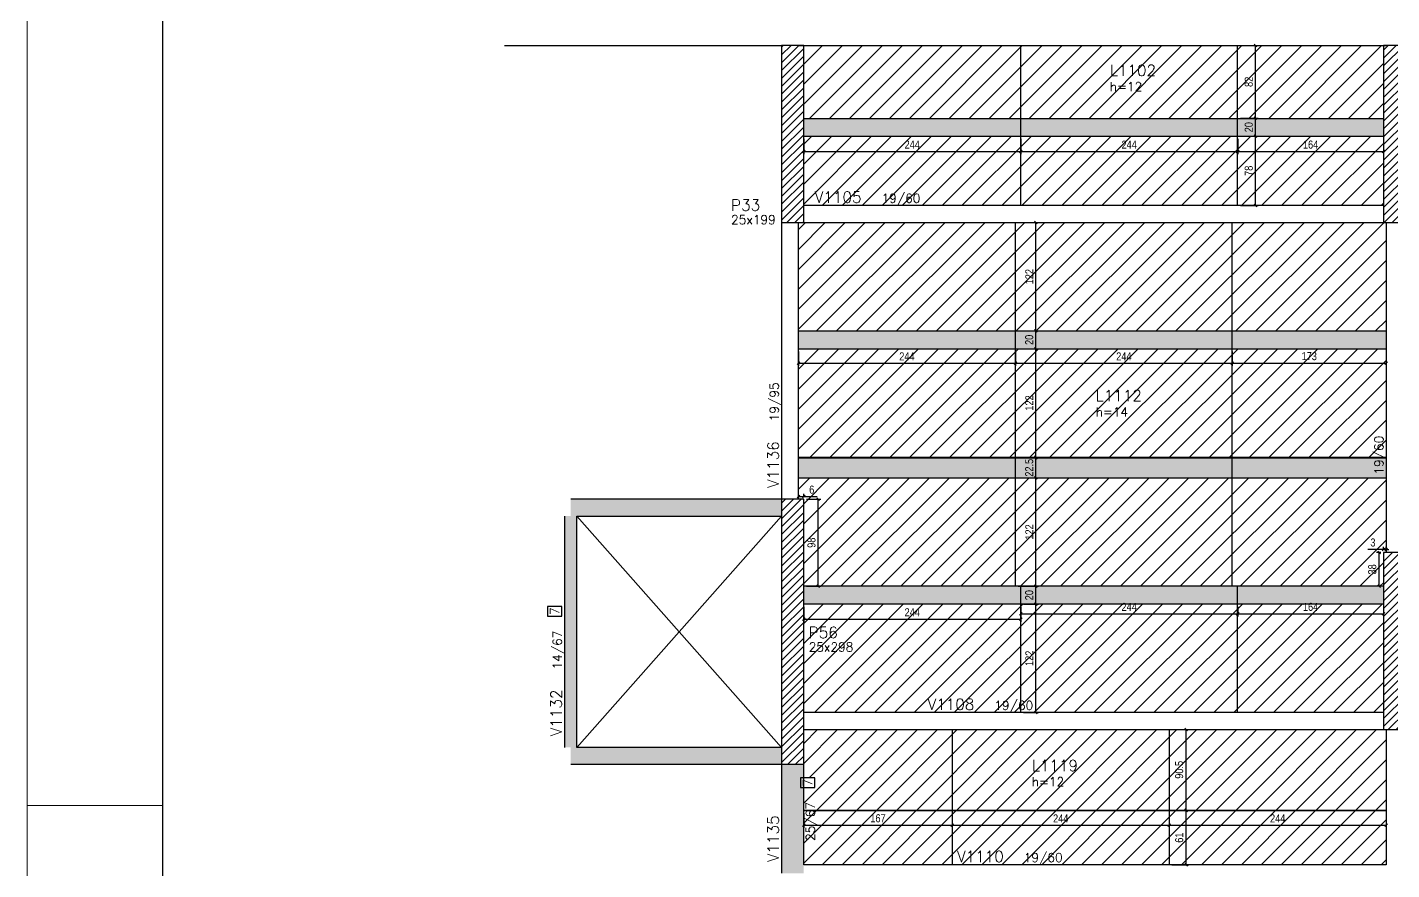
# Model space of a CAD drawing. Extents: x 1860 to 8661, y -614 to 3008.
# Drawn here: x 1860 to 3394, y 1125 to 2072 of the extents above; entities that cross this region are included whole.
import ezdxf
from ezdxf.enums import TextEntityAlignment as Align

# ---------------------------------------------------------------- set-up
doc = ezdxf.new("R2010")
doc.units = 0
for name, color, linetype in [('242', 12, 'Continuous'), ('COTA', 241, 'Continuous'), ('F-LAJES-DIM', 2, 'Continuous'), ('F-LAJES-NOME', 4, 'Continuous'), ('F-PILARES-DIM', 172, 'Continuous'), ('F-PILARES-HACH', 174, 'Continuous'), ('F-PILARES-NOME', 170, 'Continuous'), ('F-PILARES-S', 170, 'Continuous'), ('F-VIGAS', 3, 'Continuous'), ('F-VIGAS-DIM', 2, 'Continuous'), ('F-VIGAS-NOME', 4, 'Continuous'), ('F-VÃO', 1, 'Continuous'), ('Painéis', 200, 'Continuous')]:
    doc.layers.add(name, color=color, linetype=linetype)
doc.layers.add('F-DESNIVEL-2', color=7, linetype='Continuous', true_color=0xffd1e8)
doc.layers.add('FOLHA', color=255, linetype='Continuous', lineweight=5)
doc.layers.add('Hachura', color=251, linetype='Continuous', lineweight=9)
doc.styles.add('COTA TECNICA-50', font='techl___.ttf', dxfattribs={"height": 9})
doc.styles.add('MCP', font='romans.shx')
doc.dimstyles.new('COTA PAINEL-50', dxfattribs={"dimtxt": 9, "dimasz": 3, "dimexe": 3, "dimexo": 3, "dimgap": 3, "dimtad": 1, "dimdec": 1, "dimzin": 12, "dimdsep": 46, "dimtxsty": 'COTA TECNICA-50', "dimblk1": 'OBLIQUE', "dimblk2": 'OBLIQUE', "dimsah": 1, "dimcen": 0.9, "dimclrd": 4, "dimclre": 4, "dimclrt": 240, "dimadec": 1, "dimazin": 3, "dimtfac": 1, "dimtdec": 1, "dimtmove": 0, "dimatfit": 3, "dimfxl": 1, "dimtolj": 1, "dimtzin": 12, "dimarcsym": 0})
pattern_1 = [(45, (3946.89, 636.7516), (-4.419417, 4.419417), [])]
pattern_2 = [(45, (0, 127.807), (-11.22532, 11.22532), [])]

# ---------------------------------------------------------------- blocks, each defined once
blk = doc.blocks.new('*U14')
at = {"layer": 'F-VIGAS-DIM', "color": 1}
blk.add_lwpolyline([(0, 0), (11, 0), (11, 16), (0, 16)], close=True, dxfattribs=at)
at = {"layer": 'F-VIGAS-DIM', "style": 'MCP'}
blk.add_attdef('DIM', text='', height=10, dxfattribs=at).set_placement((5.5, 8), align=Align.MIDDLE_CENTER)
blk = doc.blocks.new('_Oblique')
at = {"color": 0, "linetype": 'ByBlock', "lineweight": -2}
blk.add_line((-0.5, -0.5), (0.5, 0.5), dxfattribs=at)
blk = doc.blocks.new('*D737')
at = {"layer": 'COTA', "color": 4, "lineweight": -2, "transparency": 16777216}
for p, q in [((2732.9, 1420.3), (2732.9, 1403.5)), ((2976.9, 1420.3), (2976.9, 1403.5)), ((2732.9, 1406.5), (2976.9, 1406.5))]:
    blk.add_line(p, q, dxfattribs=at)
at = {"layer": 'Defpoints', "color": 0, "transparency": 16777216}
for p in [(2732.9, 1423.3), (2976.9, 1423.3), (2976.9, 1406.5)]:
    blk.add_point(p, dxfattribs=at)
at = {"layer": 'COTA', "color": 4, "lineweight": -2, "transparency": 16777216, "xscale": 3, "yscale": 3, "zscale": 3, "rotation": 180}
blk.add_blockref('_Oblique', (2732.9, 1406.5), dxfattribs=at)
at = {"layer": 'COTA', "color": 4, "lineweight": -2, "transparency": 16777216, "xscale": 3, "yscale": 3, "zscale": 3}
blk.add_blockref('_Oblique', (2976.9, 1406.5), dxfattribs=at)
at = {"layer": 'COTA', "color": 240, "transparency": 16777216, "insert": (2854.9, 1414.1), "char_height": 9, "attachment_point": 5, "style": 'COTA TECNICA-50'}
blk.add_mtext('\\A1;244', dxfattribs=at)
blk = doc.blocks.new('*D738')
at = {"layer": 'COTA', "color": 4, "lineweight": -2, "transparency": 16777216}
for p, q in [((2976.9, 1420.3), (2976.9, 1409.5)), ((2976.9, 1412.5), (3220.9, 1412.5)), ((3220.9, 1420.3), (3220.9, 1409.5))]:
    blk.add_line(p, q, dxfattribs=at)
at = {"layer": 'Defpoints', "color": 0, "transparency": 16777216}
for p in [(2976.9, 1423.3), (3220.9, 1423.3), (3220.9, 1412.5)]:
    blk.add_point(p, dxfattribs=at)
at = {"layer": 'COTA', "color": 4, "lineweight": -2, "transparency": 16777216, "xscale": 3, "yscale": 3, "zscale": 3, "rotation": 180}
blk.add_blockref('_Oblique', (2976.9, 1412.5), dxfattribs=at)
at = {"layer": 'COTA', "color": 4, "lineweight": -2, "transparency": 16777216, "xscale": 3, "yscale": 3, "zscale": 3}
blk.add_blockref('_Oblique', (3220.9, 1412.5), dxfattribs=at)
at = {"layer": 'COTA', "color": 240, "transparency": 16777216, "insert": (3098.9, 1420.1), "char_height": 9, "attachment_point": 5, "style": 'COTA TECNICA-50'}
blk.add_mtext('\\A1;244', dxfattribs=at)
blk = doc.blocks.new('*D739')
at = {"layer": 'COTA', "color": 4, "lineweight": -2, "transparency": 16777216}
for p, q in [((3220.9, 1420.3), (3220.9, 1409.5)), ((3220.9, 1412.5), (3384.9, 1412.5)), ((3384.9, 1420.3), (3384.9, 1409.5))]:
    blk.add_line(p, q, dxfattribs=at)
at = {"layer": 'Defpoints', "color": 0, "transparency": 16777216}
for p in [(3220.9, 1423.3), (3384.9, 1423.3), (3384.9, 1412.5)]:
    blk.add_point(p, dxfattribs=at)
at = {"layer": 'COTA', "color": 4, "lineweight": -2, "transparency": 16777216, "xscale": 3, "yscale": 3, "zscale": 3, "rotation": 180}
blk.add_blockref('_Oblique', (3220.9, 1412.5), dxfattribs=at)
at = {"layer": 'COTA', "color": 4, "lineweight": -2, "transparency": 16777216, "xscale": 3, "yscale": 3, "zscale": 3}
blk.add_blockref('_Oblique', (3384.9, 1412.5), dxfattribs=at)
at = {"layer": 'COTA', "color": 240, "transparency": 16777216, "insert": (3302.9, 1420.1), "char_height": 9, "attachment_point": 5, "style": 'COTA TECNICA-50'}
blk.add_mtext('\\A1;164', dxfattribs=at)
blk = doc.blocks.new('*D740')
at = {"layer": 'COTA', "color": 4, "lineweight": -2, "transparency": 16777216}
for p, q in [((2979.9, 1423.3), (2997.1, 1423.3)), ((2994.1, 1301.3), (2994.1, 1423.3)), ((2979.9, 1301.3), (2997.1, 1301.3))]:
    blk.add_line(p, q, dxfattribs=at)
at = {"layer": 'Defpoints', "color": 0, "transparency": 16777216}
for p in [(2976.9, 1423.3), (2994.1, 1423.3), (2976.9, 1301.3)]:
    blk.add_point(p, dxfattribs=at)
at = {"layer": 'COTA', "color": 4, "lineweight": -2, "transparency": 16777216, "xscale": 3, "yscale": 3, "zscale": 3}
for p, rotation in [((2994.1, 1423.3), 90), ((2994.1, 1301.3), 270)]:
    blk.add_blockref('_Oblique', p, dxfattribs=dict(at, rotation=rotation))
at = {"layer": 'COTA', "color": 240, "transparency": 16777216, "insert": (2986.6, 1362.3), "char_height": 9, "attachment_point": 5, "rotation": 90, "style": 'COTA TECNICA-50'}
blk.add_mtext('\\A1;122', dxfattribs=at)
blk = doc.blocks.new('*D741')
at = {"layer": 'COTA', "color": 4, "lineweight": -2, "transparency": 16777216}
for p, q in [((2979.9, 1443.3), (2997.1, 1443.3)), ((2994.1, 1423.3), (2994.1, 1443.3)), ((2979.9, 1423.3), (2997.1, 1423.3))]:
    blk.add_line(p, q, dxfattribs=at)
at = {"layer": 'Defpoints', "color": 0, "transparency": 16777216}
for p in [(2976.9, 1443.3), (2994.1, 1443.3), (2976.9, 1423.3)]:
    blk.add_point(p, dxfattribs=at)
at = {"layer": 'COTA', "color": 4, "lineweight": -2, "transparency": 16777216, "xscale": 3, "yscale": 3, "zscale": 3}
for p, rotation in [((2994.1, 1443.3), 90), ((2994.1, 1423.3), 270)]:
    blk.add_blockref('_Oblique', p, dxfattribs=dict(at, rotation=rotation))
at = {"layer": 'COTA', "color": 240, "transparency": 16777216, "insert": (2986.5, 1433.3), "char_height": 9, "attachment_point": 5, "rotation": 90, "style": 'COTA TECNICA-50'}
blk.add_mtext('\\A1;20', dxfattribs=at)
blk = doc.blocks.new('*D742')
at = {"layer": 'COTA', "color": 4, "lineweight": -2, "transparency": 16777216}
for p, q in [((2735.9, 1541.3), (2752.2, 1541.3)), ((2749.2, 1443.3), (2749.2, 1541.3)), ((2735.9, 1443.3), (2752.2, 1443.3))]:
    blk.add_line(p, q, dxfattribs=at)
at = {"layer": 'Defpoints', "color": 0, "transparency": 16777216}
for p in [(2732.9, 1541.3), (2749.2, 1541.3), (2732.9, 1443.3)]:
    blk.add_point(p, dxfattribs=at)
at = {"layer": 'COTA', "color": 4, "lineweight": -2, "transparency": 16777216, "xscale": 3, "yscale": 3, "zscale": 3}
for p, rotation in [((2749.2, 1541.3), 90), ((2749.2, 1443.3), 270)]:
    blk.add_blockref('_Oblique', p, dxfattribs=dict(at, rotation=rotation))
at = {"layer": 'COTA', "color": 240, "transparency": 16777216, "insert": (2741.6, 1492.3), "char_height": 9, "attachment_point": 5, "rotation": 90, "style": 'COTA TECNICA-50'}
blk.add_mtext('\\A1;98', dxfattribs=at)
blk = doc.blocks.new('*D722')
at = {"layer": 'COTA', "color": 4, "lineweight": -2, "transparency": 16777216}
for p, q in [((2726.9, 1544.3), (2726.9, 1547.3)), ((2726.9, 1544.3), (2732.9, 1544.3)), ((2732.9, 1544.3), (2732.9, 1547.3)), ((2732.9, 1544.3), (2747.9, 1544.3))]:
    blk.add_line(p, q, dxfattribs=at)
at = {"layer": 'Defpoints', "color": 0, "transparency": 16777216}
for p in [(2726.9, 1541.3), (2732.9, 1544.3), (2732.9, 1541.3)]:
    blk.add_point(p, dxfattribs=at)
at = {"layer": 'COTA', "color": 4, "lineweight": -2, "transparency": 16777216, "xscale": 3, "yscale": 3, "zscale": 3, "rotation": 180}
blk.add_blockref('_Oblique', (2726.9, 1544.3), dxfattribs=at)
at = {"layer": 'COTA', "color": 4, "lineweight": -2, "transparency": 16777216, "xscale": 3, "yscale": 3, "zscale": 3}
blk.add_blockref('_Oblique', (2732.9, 1544.3), dxfattribs=at)
at = {"layer": 'COTA', "color": 240, "transparency": 16777216, "insert": (2741.9, 1551.9), "char_height": 9, "attachment_point": 5, "style": 'COTA TECNICA-50'}
blk.add_mtext('\\A1;6', dxfattribs=at)
blk = doc.blocks.new('*D743')
at = {"layer": 'COTA', "color": 4, "lineweight": -2, "transparency": 16777216}
for p, q in [((3381.9, 1481.3), (3377, 1481.3)), ((3380, 1443.3), (3380, 1481.3)), ((3381.9, 1443.3), (3377, 1443.3))]:
    blk.add_line(p, q, dxfattribs=at)
at = {"layer": 'Defpoints', "color": 0, "transparency": 16777216}
for p in [(3380, 1481.3), (3384.9, 1481.3), (3384.9, 1443.3)]:
    blk.add_point(p, dxfattribs=at)
at = {"layer": 'COTA', "color": 4, "lineweight": -2, "transparency": 16777216, "xscale": 3, "yscale": 3, "zscale": 3}
for p, rotation in [((3380, 1481.3), 90), ((3380, 1443.3), 270)]:
    blk.add_blockref('_Oblique', p, dxfattribs=dict(at, rotation=rotation))
at = {"layer": 'COTA', "color": 240, "transparency": 16777216, "insert": (3372.3, 1462.3), "char_height": 9, "attachment_point": 5, "rotation": 90, "style": 'COTA TECNICA-50'}
blk.add_mtext('\\A1;38', dxfattribs=at)
blk = doc.blocks.new('*D723')
at = {"layer": 'COTA', "color": 4, "lineweight": -2, "transparency": 16777216}
for p, q in [((3384.9, 1484.8), (3367.2, 1484.8)), ((3384.9, 1484.3), (3384.9, 1487.8)), ((3387.9, 1484.8), (3384.9, 1484.8)), ((3387.9, 1484.3), (3387.9, 1487.8)), ((3387.9, 1484.8), (3390.9, 1484.8))]:
    blk.add_line(p, q, dxfattribs=at)
at = {"layer": 'Defpoints', "color": 0, "transparency": 16777216}
for p in [(3384.9, 1484.8), (3384.9, 1481.3), (3387.9, 1481.3)]:
    blk.add_point(p, dxfattribs=at)
at = {"layer": 'COTA', "color": 4, "lineweight": -2, "transparency": 16777216, "xscale": 3, "yscale": 3, "zscale": 3}
blk.add_blockref('_Oblique', (3384.9, 1484.8), dxfattribs=at)
at = {"layer": 'COTA', "color": 4, "lineweight": -2, "transparency": 16777216, "xscale": 3, "yscale": 3, "zscale": 3, "rotation": 180}
blk.add_blockref('_Oblique', (3387.9, 1484.8), dxfattribs=at)
at = {"layer": 'COTA', "color": 240, "transparency": 16777216, "insert": (3373, 1492.5), "char_height": 9, "attachment_point": 5, "style": 'COTA TECNICA-50'}
blk.add_mtext('\\A1;3', dxfattribs=at)
blk = doc.blocks.new('*D744')
at = {"layer": 'COTA', "color": 4, "lineweight": -2, "transparency": 16777216}
for p, q in [((2726.9, 1707.3), (2726.9, 1691.2)), ((2970.9, 1707.3), (2970.9, 1691.2)), ((2726.9, 1694.2), (2970.9, 1694.2))]:
    blk.add_line(p, q, dxfattribs=at)
at = {"layer": 'Defpoints', "color": 0, "transparency": 16777216}
for p in [(2726.9, 1710.3), (2970.9, 1710.3), (2970.9, 1694.2)]:
    blk.add_point(p, dxfattribs=at)
at = {"layer": 'COTA', "color": 4, "lineweight": -2, "transparency": 16777216, "xscale": 3, "yscale": 3, "zscale": 3, "rotation": 180}
blk.add_blockref('_Oblique', (2726.9, 1694.2), dxfattribs=at)
at = {"layer": 'COTA', "color": 4, "lineweight": -2, "transparency": 16777216, "xscale": 3, "yscale": 3, "zscale": 3}
blk.add_blockref('_Oblique', (2970.9, 1694.2), dxfattribs=at)
at = {"layer": 'COTA', "color": 240, "transparency": 16777216, "insert": (2848.9, 1701.7), "char_height": 9, "attachment_point": 5, "style": 'COTA TECNICA-50'}
blk.add_mtext('\\A1;244', dxfattribs=at)
blk = doc.blocks.new('*D745')
at = {"layer": 'COTA', "color": 4, "lineweight": -2, "transparency": 16777216}
for p, q in [((2970.9, 1707.3), (2970.9, 1691.2)), ((3214.9, 1707.3), (3214.9, 1691.2)), ((2970.9, 1694.2), (3214.9, 1694.2))]:
    blk.add_line(p, q, dxfattribs=at)
at = {"layer": 'Defpoints', "color": 0, "transparency": 16777216}
for p in [(2970.9, 1710.3), (3214.9, 1710.3), (3214.9, 1694.2)]:
    blk.add_point(p, dxfattribs=at)
at = {"layer": 'COTA', "color": 4, "lineweight": -2, "transparency": 16777216, "xscale": 3, "yscale": 3, "zscale": 3, "rotation": 180}
blk.add_blockref('_Oblique', (2970.9, 1694.2), dxfattribs=at)
at = {"layer": 'COTA', "color": 4, "lineweight": -2, "transparency": 16777216, "xscale": 3, "yscale": 3, "zscale": 3}
blk.add_blockref('_Oblique', (3214.9, 1694.2), dxfattribs=at)
at = {"layer": 'COTA', "color": 240, "transparency": 16777216, "insert": (3092.9, 1701.7), "char_height": 9, "attachment_point": 5, "style": 'COTA TECNICA-50'}
blk.add_mtext('\\A1;244', dxfattribs=at)
blk = doc.blocks.new('*D746')
at = {"layer": 'COTA', "color": 4, "lineweight": -2, "transparency": 16777216}
for p, q in [((3214.9, 1707.3), (3214.9, 1691.2)), ((3387.9, 1707.3), (3387.9, 1691.2)), ((3214.9, 1694.2), (3387.9, 1694.2))]:
    blk.add_line(p, q, dxfattribs=at)
at = {"layer": 'Defpoints', "color": 0, "transparency": 16777216}
for p in [(3214.9, 1710.3), (3387.9, 1710.3), (3387.9, 1694.2)]:
    blk.add_point(p, dxfattribs=at)
at = {"layer": 'COTA', "color": 4, "lineweight": -2, "transparency": 16777216, "xscale": 3, "yscale": 3, "zscale": 3, "rotation": 180}
blk.add_blockref('_Oblique', (3214.9, 1694.2), dxfattribs=at)
at = {"layer": 'COTA', "color": 4, "lineweight": -2, "transparency": 16777216, "xscale": 3, "yscale": 3, "zscale": 3}
blk.add_blockref('_Oblique', (3387.9, 1694.2), dxfattribs=at)
at = {"layer": 'COTA', "color": 240, "transparency": 16777216, "insert": (3301.4, 1701.9), "char_height": 9, "attachment_point": 5, "style": 'COTA TECNICA-50'}
blk.add_mtext('\\A1;173', dxfattribs=at)
blk = doc.blocks.new('*D747')
at = {"layer": 'COTA', "color": 4, "lineweight": -2, "transparency": 16777216}
for p, q in [((2973.9, 1565.3), (2997.1, 1565.3)), ((2994.1, 1443.3), (2994.1, 1565.3)), ((2973.9, 1443.3), (2997.1, 1443.3))]:
    blk.add_line(p, q, dxfattribs=at)
at = {"layer": 'Defpoints', "color": 0, "transparency": 16777216}
for p in [(2970.9, 1565.3), (2994.1, 1565.3), (2970.9, 1443.3)]:
    blk.add_point(p, dxfattribs=at)
at = {"layer": 'COTA', "color": 4, "lineweight": -2, "transparency": 16777216, "xscale": 3, "yscale": 3, "zscale": 3}
for p, rotation in [((2994.1, 1565.3), 90), ((2994.1, 1443.3), 270)]:
    blk.add_blockref('_Oblique', p, dxfattribs=dict(at, rotation=rotation))
at = {"layer": 'COTA', "color": 240, "transparency": 16777216, "insert": (2986.6, 1504.3), "char_height": 9, "attachment_point": 5, "rotation": 90, "style": 'COTA TECNICA-50'}
blk.add_mtext('\\A1;122', dxfattribs=at)
blk = doc.blocks.new('*D748')
at = {"layer": 'COTA', "color": 4, "lineweight": -2, "transparency": 16777216}
for p, q in [((2973.9, 1587.8), (2997.1, 1587.8)), ((2994.1, 1565.3), (2994.1, 1587.8)), ((2973.9, 1565.3), (2997.1, 1565.3))]:
    blk.add_line(p, q, dxfattribs=at)
at = {"layer": 'Defpoints', "color": 0, "transparency": 16777216}
for p in [(2970.9, 1587.8), (2994.1, 1587.8), (2970.9, 1565.3)]:
    blk.add_point(p, dxfattribs=at)
at = {"layer": 'COTA', "color": 4, "lineweight": -2, "transparency": 16777216, "xscale": 3, "yscale": 3, "zscale": 3}
for p, rotation in [((2994.1, 1587.8), 90), ((2994.1, 1565.3), 270)]:
    blk.add_blockref('_Oblique', p, dxfattribs=dict(at, rotation=rotation))
at = {"layer": 'COTA', "color": 240, "transparency": 16777216, "insert": (2986.5, 1576.5), "char_height": 9, "attachment_point": 5, "rotation": 90, "style": 'COTA TECNICA-50'}
blk.add_mtext('\\A1;22.5', dxfattribs=at)
blk = doc.blocks.new('*D749')
at = {"layer": 'COTA', "color": 4, "lineweight": -2, "transparency": 16777216}
for p, q in [((2973.9, 1710.3), (2997.1, 1710.3)), ((2994.1, 1588.3), (2994.1, 1710.3)), ((2973.9, 1588.3), (2997.1, 1588.3))]:
    blk.add_line(p, q, dxfattribs=at)
at = {"layer": 'Defpoints', "color": 0, "transparency": 16777216}
for p in [(2970.9, 1710.3), (2994.1, 1710.3), (2970.9, 1588.3)]:
    blk.add_point(p, dxfattribs=at)
at = {"layer": 'COTA', "color": 4, "lineweight": -2, "transparency": 16777216, "xscale": 3, "yscale": 3, "zscale": 3}
for p, rotation in [((2994.1, 1710.3), 90), ((2994.1, 1588.3), 270)]:
    blk.add_blockref('_Oblique', p, dxfattribs=dict(at, rotation=rotation))
at = {"layer": 'COTA', "color": 240, "transparency": 16777216, "insert": (2986.6, 1649.3), "char_height": 9, "attachment_point": 5, "rotation": 90, "style": 'COTA TECNICA-50'}
blk.add_mtext('\\A1;122', dxfattribs=at)
blk = doc.blocks.new('*D750')
at = {"layer": 'COTA', "color": 4, "lineweight": -2, "transparency": 16777216}
for p, q in [((2973.9, 1730.3), (2997.1, 1730.3)), ((2994.1, 1710.3), (2994.1, 1730.3)), ((2973.9, 1710.3), (2997.1, 1710.3))]:
    blk.add_line(p, q, dxfattribs=at)
at = {"layer": 'Defpoints', "color": 0, "transparency": 16777216}
for p in [(2970.9, 1730.3), (2994.1, 1730.3), (2970.9, 1710.3)]:
    blk.add_point(p, dxfattribs=at)
at = {"layer": 'COTA', "color": 4, "lineweight": -2, "transparency": 16777216, "xscale": 3, "yscale": 3, "zscale": 3}
for p, rotation in [((2994.1, 1730.3), 90), ((2994.1, 1710.3), 270)]:
    blk.add_blockref('_Oblique', p, dxfattribs=dict(at, rotation=rotation))
at = {"layer": 'COTA', "color": 240, "transparency": 16777216, "insert": (2986.5, 1720.3), "char_height": 9, "attachment_point": 5, "rotation": 90, "style": 'COTA TECNICA-50'}
blk.add_mtext('\\A1;20', dxfattribs=at)
blk = doc.blocks.new('*D751')
at = {"layer": 'COTA', "color": 4, "lineweight": -2, "transparency": 16777216}
for p, q in [((2973.9, 1852.3), (2997.1, 1852.3)), ((2994.1, 1730.3), (2994.1, 1852.3)), ((2973.9, 1730.3), (2997.1, 1730.3))]:
    blk.add_line(p, q, dxfattribs=at)
at = {"layer": 'Defpoints', "color": 0, "transparency": 16777216}
for p in [(2970.9, 1852.3), (2994.1, 1852.3), (2970.9, 1730.3)]:
    blk.add_point(p, dxfattribs=at)
at = {"layer": 'COTA', "color": 4, "lineweight": -2, "transparency": 16777216, "xscale": 3, "yscale": 3, "zscale": 3}
for p, rotation in [((2994.1, 1852.3), 90), ((2994.1, 1730.3), 270)]:
    blk.add_blockref('_Oblique', p, dxfattribs=dict(at, rotation=rotation))
at = {"layer": 'COTA', "color": 240, "transparency": 16777216, "insert": (2986.6, 1791.3), "char_height": 9, "attachment_point": 5, "rotation": 90, "style": 'COTA TECNICA-50'}
blk.add_mtext('\\A1;122', dxfattribs=at)
blk = doc.blocks.new('*D724')
at = {"layer": 'COTA', "color": 4, "lineweight": -2, "transparency": 16777216}
for p, q in [((2732.9, 1188.3), (2732.9, 1171.9)), ((2899.9, 1188.3), (2899.9, 1171.9)), ((2732.9, 1174.9), (2899.9, 1174.9))]:
    blk.add_line(p, q, dxfattribs=at)
at = {"layer": 'Defpoints', "color": 0, "transparency": 16777216}
for p in [(2732.9, 1191.3), (2899.9, 1191.3), (2899.9, 1174.9)]:
    blk.add_point(p, dxfattribs=at)
at = {"layer": 'COTA', "color": 4, "lineweight": -2, "transparency": 16777216, "xscale": 3, "yscale": 3, "zscale": 3, "rotation": 180}
blk.add_blockref('_Oblique', (2732.9, 1174.9), dxfattribs=at)
at = {"layer": 'COTA', "color": 4, "lineweight": -2, "transparency": 16777216, "xscale": 3, "yscale": 3, "zscale": 3}
blk.add_blockref('_Oblique', (2899.9, 1174.9), dxfattribs=at)
at = {"layer": 'COTA', "color": 240, "transparency": 16777216, "insert": (2816.4, 1182.5), "char_height": 9, "attachment_point": 5, "style": 'COTA TECNICA-50'}
blk.add_mtext('\\A1;167', dxfattribs=at)
blk = doc.blocks.new('*D725')
at = {"layer": 'COTA', "color": 4, "lineweight": -2, "transparency": 16777216}
for p, q in [((2899.9, 1188.3), (2899.9, 1171.9)), ((3143.9, 1188.3), (3143.9, 1171.9)), ((2899.9, 1174.9), (3143.9, 1174.9))]:
    blk.add_line(p, q, dxfattribs=at)
at = {"layer": 'Defpoints', "color": 0, "transparency": 16777216}
for p in [(2899.9, 1191.3), (3143.9, 1191.3), (3143.9, 1174.9)]:
    blk.add_point(p, dxfattribs=at)
at = {"layer": 'COTA', "color": 4, "lineweight": -2, "transparency": 16777216, "xscale": 3, "yscale": 3, "zscale": 3, "rotation": 180}
blk.add_blockref('_Oblique', (2899.9, 1174.9), dxfattribs=at)
at = {"layer": 'COTA', "color": 4, "lineweight": -2, "transparency": 16777216, "xscale": 3, "yscale": 3, "zscale": 3}
blk.add_blockref('_Oblique', (3143.9, 1174.9), dxfattribs=at)
at = {"layer": 'COTA', "color": 240, "transparency": 16777216, "insert": (3021.9, 1182.4), "char_height": 9, "attachment_point": 5, "style": 'COTA TECNICA-50'}
blk.add_mtext('\\A1;244', dxfattribs=at)
blk = doc.blocks.new('*D726')
at = {"layer": 'COTA', "color": 4, "lineweight": -2, "transparency": 16777216}
for p, q in [((3143.9, 1188.3), (3143.9, 1171.9)), ((3143.9, 1174.9), (3387.9, 1174.9))]:
    blk.add_line(p, q, dxfattribs=at)
at = {"layer": 'Defpoints', "color": 0, "transparency": 16777216}
for p in [(3143.9, 1191.3), (3387.9, 1174.9), (3387.9, 1174.9)]:
    blk.add_point(p, dxfattribs=at)
at = {"layer": 'COTA', "color": 4, "lineweight": -2, "transparency": 16777216, "xscale": 3, "yscale": 3, "zscale": 3, "rotation": 180}
blk.add_blockref('_Oblique', (3143.9, 1174.9), dxfattribs=at)
at = {"layer": 'COTA', "color": 4, "lineweight": -2, "transparency": 16777216, "xscale": 3, "yscale": 3, "zscale": 3}
blk.add_blockref('_Oblique', (3387.9, 1174.9), dxfattribs=at)
at = {"layer": 'COTA', "color": 240, "transparency": 16777216, "insert": (3265.9, 1182.4), "char_height": 9, "attachment_point": 5, "style": 'COTA TECNICA-50'}
blk.add_mtext('\\A1;244', dxfattribs=at)
blk = doc.blocks.new('*D727')
at = {"layer": 'COTA', "color": 4, "lineweight": -2, "transparency": 16777216}
for p, q in [((3146.9, 1191.3), (3165.8, 1191.3)), ((3162.8, 1130.3), (3162.8, 1191.3)), ((3146.9, 1130.3), (3165.8, 1130.3))]:
    blk.add_line(p, q, dxfattribs=at)
at = {"layer": 'Defpoints', "color": 0, "transparency": 16777216}
for p in [(3143.9, 1191.3), (3162.8, 1191.3), (3143.9, 1130.3)]:
    blk.add_point(p, dxfattribs=at)
at = {"layer": 'COTA', "color": 4, "lineweight": -2, "transparency": 16777216, "xscale": 3, "yscale": 3, "zscale": 3}
for p, rotation in [((3162.8, 1191.3), 90), ((3162.8, 1130.3), 270)]:
    blk.add_blockref('_Oblique', p, dxfattribs=dict(at, rotation=rotation))
at = {"layer": 'COTA', "color": 240, "transparency": 16777216, "insert": (3155.2, 1160.8), "char_height": 9, "attachment_point": 5, "rotation": 90, "style": 'COTA TECNICA-50'}
blk.add_mtext('\\A1;61', dxfattribs=at)
blk = doc.blocks.new('*D728')
at = {"layer": 'COTA', "color": 4, "lineweight": -2, "transparency": 16777216}
for p, q in [((3146.9, 1282.3), (3165.8, 1282.3)), ((3162.8, 1191.8), (3162.8, 1282.3)), ((3146.9, 1191.8), (3165.8, 1191.8))]:
    blk.add_line(p, q, dxfattribs=at)
at = {"layer": 'Defpoints', "color": 0, "transparency": 16777216}
for p in [(3143.9, 1282.3), (3162.8, 1282.3), (3143.9, 1191.8)]:
    blk.add_point(p, dxfattribs=at)
at = {"layer": 'COTA', "color": 4, "lineweight": -2, "transparency": 16777216, "xscale": 3, "yscale": 3, "zscale": 3}
for p, rotation in [((3162.8, 1282.3), 90), ((3162.8, 1191.8), 270)]:
    blk.add_blockref('_Oblique', p, dxfattribs=dict(at, rotation=rotation))
at = {"layer": 'COTA', "color": 240, "transparency": 16777216, "insert": (3155.1, 1237), "char_height": 9, "attachment_point": 5, "rotation": 90, "style": 'COTA TECNICA-50'}
blk.add_mtext('\\A1;90.5', dxfattribs=at)
blk = doc.blocks.new('*D768')
at = {"layer": 'COTA', "color": 4, "lineweight": -2, "transparency": 16777216}
for p, q in [((2732.9, 1946.3), (2732.9, 1929.1)), ((2976.9, 1946.3), (2976.9, 1929.1)), ((2732.9, 1932.1), (2976.9, 1932.1))]:
    blk.add_line(p, q, dxfattribs=at)
at = {"layer": 'Defpoints', "color": 0, "transparency": 16777216}
for p in [(2732.9, 1949.3), (2976.9, 1949.3), (2976.9, 1932.1)]:
    blk.add_point(p, dxfattribs=at)
at = {"layer": 'COTA', "color": 4, "lineweight": -2, "transparency": 16777216, "xscale": 3, "yscale": 3, "zscale": 3, "rotation": 180}
blk.add_blockref('_Oblique', (2732.9, 1932.1), dxfattribs=at)
at = {"layer": 'COTA', "color": 4, "lineweight": -2, "transparency": 16777216, "xscale": 3, "yscale": 3, "zscale": 3}
blk.add_blockref('_Oblique', (2976.9, 1932.1), dxfattribs=at)
at = {"layer": 'COTA', "color": 240, "transparency": 16777216, "insert": (2854.9, 1939.7), "char_height": 9, "attachment_point": 5, "style": 'COTA TECNICA-50'}
blk.add_mtext('\\A1;244', dxfattribs=at)
blk = doc.blocks.new('*D769')
at = {"layer": 'COTA', "color": 4, "lineweight": -2, "transparency": 16777216}
for p, q in [((2976.9, 1946.3), (2976.9, 1929.1)), ((3220.9, 1946.3), (3220.9, 1929.1)), ((2976.9, 1932.1), (3220.9, 1932.1))]:
    blk.add_line(p, q, dxfattribs=at)
at = {"layer": 'Defpoints', "color": 0, "transparency": 16777216}
for p in [(2976.9, 1949.3), (3220.9, 1949.3), (3220.9, 1932.1)]:
    blk.add_point(p, dxfattribs=at)
at = {"layer": 'COTA', "color": 4, "lineweight": -2, "transparency": 16777216, "xscale": 3, "yscale": 3, "zscale": 3, "rotation": 180}
blk.add_blockref('_Oblique', (2976.9, 1932.1), dxfattribs=at)
at = {"layer": 'COTA', "color": 4, "lineweight": -2, "transparency": 16777216, "xscale": 3, "yscale": 3, "zscale": 3}
blk.add_blockref('_Oblique', (3220.9, 1932.1), dxfattribs=at)
at = {"layer": 'COTA', "color": 240, "transparency": 16777216, "insert": (3098.9, 1939.7), "char_height": 9, "attachment_point": 5, "style": 'COTA TECNICA-50'}
blk.add_mtext('\\A1;244', dxfattribs=at)
blk = doc.blocks.new('*D770')
at = {"layer": 'COTA', "color": 4, "lineweight": -2, "transparency": 16777216}
for p, q in [((3220.9, 1946.3), (3220.9, 1929.1)), ((3384.9, 1946.3), (3384.9, 1929.1)), ((3220.9, 1932.1), (3384.9, 1932.1))]:
    blk.add_line(p, q, dxfattribs=at)
at = {"layer": 'Defpoints', "color": 0, "transparency": 16777216}
for p in [(3220.9, 1949.3), (3384.9, 1949.3), (3384.9, 1932.1)]:
    blk.add_point(p, dxfattribs=at)
at = {"layer": 'COTA', "color": 4, "lineweight": -2, "transparency": 16777216, "xscale": 3, "yscale": 3, "zscale": 3, "rotation": 180}
blk.add_blockref('_Oblique', (3220.9, 1932.1), dxfattribs=at)
at = {"layer": 'COTA', "color": 4, "lineweight": -2, "transparency": 16777216, "xscale": 3, "yscale": 3, "zscale": 3}
blk.add_blockref('_Oblique', (3384.9, 1932.1), dxfattribs=at)
at = {"layer": 'COTA', "color": 240, "transparency": 16777216, "insert": (3302.9, 1939.7), "char_height": 9, "attachment_point": 5, "style": 'COTA TECNICA-50'}
blk.add_mtext('\\A1;164', dxfattribs=at)
blk = doc.blocks.new('*D771')
at = {"layer": 'COTA', "color": 4, "lineweight": -2, "transparency": 16777216}
for p, q in [((3223.9, 1949.3), (3244, 1949.3)), ((3241, 1871.3), (3241, 1949.3)), ((3223.9, 1871.3), (3244, 1871.3))]:
    blk.add_line(p, q, dxfattribs=at)
at = {"layer": 'Defpoints', "color": 0, "transparency": 16777216}
for p in [(3220.9, 1949.3), (3241, 1949.3), (3220.9, 1871.3)]:
    blk.add_point(p, dxfattribs=at)
at = {"layer": 'COTA', "color": 4, "lineweight": -2, "transparency": 16777216, "xscale": 3, "yscale": 3, "zscale": 3}
for p, rotation in [((3241, 1949.3), 90), ((3241, 1871.3), 270)]:
    blk.add_blockref('_Oblique', p, dxfattribs=dict(at, rotation=rotation))
at = {"layer": 'COTA', "color": 240, "transparency": 16777216, "insert": (3233.4, 1910.3), "char_height": 9, "attachment_point": 5, "rotation": 90, "style": 'COTA TECNICA-50'}
blk.add_mtext('\\A1;78', dxfattribs=at)
blk = doc.blocks.new('*D772')
at = {"layer": 'COTA', "color": 4, "lineweight": -2, "transparency": 16777216}
for p, q in [((3223.9, 1969.3), (3244, 1969.3)), ((3241, 1949.3), (3241, 1969.3)), ((3223.9, 1949.3), (3244, 1949.3))]:
    blk.add_line(p, q, dxfattribs=at)
at = {"layer": 'Defpoints', "color": 0, "transparency": 16777216}
for p in [(3220.9, 1969.3), (3241, 1969.3), (3220.9, 1949.3)]:
    blk.add_point(p, dxfattribs=at)
at = {"layer": 'COTA', "color": 4, "lineweight": -2, "transparency": 16777216, "xscale": 3, "yscale": 3, "zscale": 3}
for p, rotation in [((3241, 1969.3), 90), ((3241, 1949.3), 270)]:
    blk.add_blockref('_Oblique', p, dxfattribs=dict(at, rotation=rotation))
at = {"layer": 'COTA', "color": 240, "transparency": 16777216, "insert": (3233.4, 1959.3), "char_height": 9, "attachment_point": 5, "rotation": 90, "style": 'COTA TECNICA-50'}
blk.add_mtext('\\A1;20', dxfattribs=at)
blk = doc.blocks.new('*D773')
at = {"layer": 'COTA', "color": 4, "lineweight": -2, "transparency": 16777216}
for p, q in [((3223.9, 2051.3), (3244, 2051.3)), ((3241, 1969.3), (3241, 2051.3)), ((3223.9, 1969.3), (3244, 1969.3))]:
    blk.add_line(p, q, dxfattribs=at)
at = {"layer": 'Defpoints', "color": 0, "transparency": 16777216}
for p in [(3220.9, 2051.3), (3241, 2051.3), (3220.9, 1969.3)]:
    blk.add_point(p, dxfattribs=at)
at = {"layer": 'COTA', "color": 4, "lineweight": -2, "transparency": 16777216, "xscale": 3, "yscale": 3, "zscale": 3}
for p, rotation in [((3241, 2051.3), 90), ((3241, 1969.3), 270)]:
    blk.add_blockref('_Oblique', p, dxfattribs=dict(at, rotation=rotation))
at = {"layer": 'COTA', "color": 240, "transparency": 16777216, "insert": (3233.4, 2010.3), "char_height": 9, "attachment_point": 5, "rotation": 90, "style": 'COTA TECNICA-50'}
blk.add_mtext('\\A1;82', dxfattribs=at)

msp = doc.modelspace()

# ---------------------------------------------------------------- hatches: boundary and pattern name
at = {"layer": 'F-PILARES-HACH', "linetype": 'Continuous'}
h = msp.add_hatch(dxfattribs=at)
h.set_pattern_fill('ANSI31', color=256, scale=50, style=0)
h.set_pattern_definition(pattern_1)
h.paths.add_polyline_path([(2707.89, 1852.25), (2732.89, 1852.25), (2732.89, 2051.25), (2707.89, 2051.25)], flags=16)
h = msp.add_hatch(dxfattribs=at)
h.set_pattern_fill('ANSI31', color=256, scale=50, style=0)
h.set_pattern_definition(pattern_1)
h.paths.add_polyline_path([(3384.89, 1852.25), (3409.89, 1852.25), (3409.89, 2051.25), (3384.89, 2051.25)], flags=16)
h = msp.add_hatch(dxfattribs=at)
h.set_pattern_fill('ANSI31', color=256, scale=50, style=0)
h.set_pattern_definition(pattern_1)
h.paths.add_polyline_path([(2707.89, 1243.25), (2732.89, 1243.25), (2732.89, 1541.25), (2707.89, 1541.25)], flags=16)
h = msp.add_hatch(dxfattribs=at)
h.set_pattern_fill('ANSI31', color=256, scale=50, style=0)
h.set_pattern_definition(pattern_1)
h.paths.add_polyline_path([(3384.89, 1282.25), (3409.89, 1282.25), (3409.89, 1481.25), (3384.89, 1481.25)], flags=16)
at = {"layer": 'Hachura', "linetype": 'ByBlock'}
h = msp.add_hatch(dxfattribs=at)
h.set_pattern_fill('ANSI31', color=256, scale=5)
h.set_pattern_definition(pattern_2)
h.paths.add_polyline_path([(2976.89, 1969.25), (2976.89, 2051.25), (2732.89, 2051.25), (2732.89, 1969.25)])
h.paths.add_polyline_path([(3220.89, 1969.25), (3220.89, 2051.25), (2976.89, 2051.25), (2976.89, 1969.25)])
h.paths.add_polyline_path([(3384.89, 1969.25), (3384.89, 2051.25), (3220.89, 2051.25), (3220.89, 1969.25)])
h.paths.add_polyline_path([(3220.89, 1949.25), (3220.89, 1871.25), (3384.89, 1871.25), (3384.89, 1949.25)])
h.paths.add_polyline_path([(2976.89, 1949.25), (2976.89, 1871.25), (3220.89, 1871.25), (3220.89, 1949.25)])
h.paths.add_polyline_path([(2976.89, 1871.25), (2976.89, 1949.25), (2732.89, 1949.25), (2732.89, 1871.25)])
h = msp.add_hatch(color=256, dxfattribs=at)
h.dxf.hatch_style = 1
h.paths.add_polyline_path([(2976.89, 1969.25), (2732.89, 1969.25), (2732.89, 1949.25), (2976.89, 1949.25)])
h.paths.add_polyline_path([(3220.89, 1969.25), (2976.89, 1969.25), (2976.89, 1949.25), (3220.89, 1949.25)])
h.paths.add_polyline_path([(3384.89, 1969.25), (3220.89, 1969.25), (3220.89, 1949.25), (3384.89, 1949.25)])
h = msp.add_hatch(dxfattribs=at)
h.set_pattern_fill('ANSI31', color=256, scale=5)
h.set_pattern_definition(pattern_2)
h.paths.add_polyline_path([(2970.89, 1730.25), (2970.89, 1852.25), (2732.89, 1852.25), (2726.89, 1852.25), (2726.89, 1730.25)])
h.paths.add_polyline_path([(2726.89, 1710.25), (2726.89, 1588.25), (2970.89, 1588.25), (2970.89, 1710.25)])
h.paths.add_polyline_path([(2726.89, 1565.25), (2726.89, 1541.25), (2732.89, 1541.25), (2732.89, 1443.25), (2970.89, 1443.25), (2970.89, 1565.25)])
h.paths.add_polyline_path([(2732.89, 1423.25), (2732.89, 1301.25), (2976.89, 1301.25), (2976.89, 1423.25)])
h.paths.add_polyline_path([(2976.89, 1423.25), (2976.89, 1301.25), (3220.89, 1301.25), (3220.89, 1423.25)])
h.paths.add_polyline_path([(3214.89, 1565.25), (2970.89, 1565.25), (2970.89, 1443.25), (3214.89, 1443.25)])
h.paths.add_polyline_path([(3214.89, 1710.25), (2970.89, 1710.25), (2970.89, 1588.25), (3214.89, 1588.25)])
h.paths.add_polyline_path([(3214.89, 1730.25), (3214.89, 1852.25), (2970.89, 1852.25), (2970.89, 1730.25)])
h.paths.add_polyline_path([(3214.89, 1852.25), (3214.89, 1730.25), (3387.89, 1730.25), (3387.89, 1852.25), (3384.89, 1852.25)])
h.paths.add_polyline_path([(3387.89, 1588.25), (3387.89, 1710.25), (3214.89, 1710.25), (3214.89, 1588.25)])
h.paths.add_polyline_path([(3214.89, 1565.25), (3214.89, 1443.25), (3384.89, 1443.25), (3384.89, 1481.25), (3387.89, 1481.25), (3387.89, 1565.25)])
h.paths.add_polyline_path([(3384.89, 1301.25), (3384.89, 1423.25), (3220.89, 1423.25), (3220.89, 1301.25)])
h = msp.add_hatch(color=256, dxfattribs=at)
h.dxf.hatch_style = 1
h.paths.add_polyline_path([(2970.89, 1730.25), (2726.89, 1730.25), (2726.89, 1710.25), (2970.89, 1710.25)])
h.paths.add_polyline_path([(3214.89, 1730.25), (2970.89, 1730.25), (2970.89, 1710.25), (3214.89, 1710.25)])
h.paths.add_polyline_path([(3387.89, 1730.25), (3214.89, 1730.25), (3214.89, 1710.25), (3387.89, 1710.25)])
h = msp.add_hatch(color=256, dxfattribs=at)
h.dxf.hatch_style = 1
h.paths.add_polyline_path([(2970.89, 1587.75), (2726.89, 1587.75), (2726.89, 1565.25), (2970.89, 1565.25)])
h.paths.add_polyline_path([(3214.89, 1587.75), (2970.89, 1587.75), (2970.89, 1565.25), (3214.89, 1565.25)])
h.paths.add_polyline_path([(3387.89, 1587.75), (3214.89, 1587.75), (3214.89, 1565.25), (3387.89, 1565.25)])
h = msp.add_hatch(color=256, dxfattribs=at)
h.dxf.hatch_style = 1
h.paths.add_polyline_path([(2976.89, 1443.25), (2732.89, 1443.25), (2732.89, 1423.25), (2976.89, 1423.25)])
h.paths.add_polyline_path([(3220.89, 1443.25), (2976.89, 1443.25), (2976.89, 1423.25), (3220.89, 1423.25)])
h.paths.add_polyline_path([(3384.89, 1443.25), (3220.89, 1443.25), (3220.89, 1423.25), (3384.89, 1423.25)])
h = msp.add_hatch(dxfattribs=at)
h.set_pattern_fill('ANSI31', color=256, scale=5)
h.set_pattern_definition(pattern_2)
h.paths.add_polyline_path([(2899.89, 1282.25), (2732.89, 1282.25), (2732.89, 1243.25), (2732.89, 1227.98), (2745.39, 1227.98), (2745.39, 1216.98), (2732.89, 1216.98), (2732.89, 1191.75), (2899.89, 1191.75)])
h.paths.add_polyline_path([(2732.89, 1191.25), (2732.89, 1130.25), (2899.89, 1130.25), (2899.89, 1191.25)])
h.paths.add_polyline_path([(2899.89, 1191.25), (2899.89, 1130.25), (3143.89, 1130.25), (3143.89, 1191.25)])
h.paths.add_polyline_path([(3143.89, 1282.25), (2899.89, 1282.25), (2899.89, 1191.75), (3143.89, 1191.75)])
h.paths.add_polyline_path([(3143.89, 1282.25), (3143.89, 1191.75), (3387.89, 1191.75), (3387.89, 1282.25), (3384.89, 1282.25)])
h.paths.add_polyline_path([(3143.89, 1191.25), (3143.89, 1130.25), (3387.89, 1130.25), (3387.89, 1191.25)])

# ---------------------------------------------------------------- linework, layer by layer
at = {"color": 30}
msp.add_line((2012.11, -552.63), (2012.11, 2946.69), dxfattribs=at)
at = {"layer": '242', "linetype": 'Continuous'}
for p, q in [((2720.39, 1951.75), (2720.39, 1951.75)), ((2720.39, 1392.25), (2720.39, 1392.25))]:
    msp.add_line(p, q, dxfattribs=at)
at = {"layer": 'F-DESNIVEL-2', "linetype": 'Continuous'}
for points in [[(2470.89, 1522.25), (2707.79, 1522.25), (2707.79, 1541.25)], [(2470.89, 1522.25), (2707.79, 1541.25), (2470.89, 1541.25)], [(2470.89, 1522.25), (2470.89, 1541.25), (2470.89, 1522.25)], [(2477.89, 1262.25), (2477.89, 1522.25), (2463.89, 1522.25)], [(2477.89, 1262.25), (2463.89, 1522.25), (2463.89, 1262.25)], [(2477.89, 1262.25), (2463.89, 1262.25), (2477.89, 1262.25)], [(2470.89, 1243.25), (2707.79, 1243.25), (2707.79, 1262.25)], [(2470.89, 1243.25), (2707.79, 1262.25), (2470.89, 1262.25)], [(2470.89, 1243.25), (2470.89, 1262.25), (2470.89, 1243.25)], [(2732.89, 1120.75), (2732.89, 1243.15), (2707.89, 1243.15)], [(2732.89, 1120.75), (2707.89, 1243.15), (2707.89, 1120.75)]]:
    msp.add_solid(points, dxfattribs=at)
at = {"layer": 'F-PILARES-S', "linetype": 'Continuous'}
for points in [[(2707.89, 1852.25), (2732.89, 1852.25), (2732.89, 2051.25), (2707.89, 2051.25), (2707.89, 1852.25)], [(3384.89, 1852.25), (3409.89, 1852.25), (3409.89, 2051.25), (3384.89, 2051.25), (3384.89, 1852.25)], [(2707.89, 1243.25), (2732.89, 1243.25), (2732.89, 1541.25), (2707.89, 1541.25), (2707.89, 1243.25)], [(3384.89, 1282.25), (3409.89, 1282.25), (3409.89, 1481.25), (3384.89, 1481.25), (3384.89, 1282.25)]]:
    msp.add_lwpolyline(points, dxfattribs=at)
at = {"layer": 'F-VIGAS'}
for points in [[(2396.48, 2051.25), (2707.89, 2051.25)], [(2726.89, 2051.25), (3387.89, 2051.25)], [(3384.89, 1871.25), (2732.89, 1871.25)], [(2707.89, 1852.25), (2707.89, 1541.25)], [(2726.89, 1541.25), (2726.89, 1852.25)], [(2732.89, 1852.25), (3384.89, 1852.25)], [(3387.89, 1852.25), (3387.89, 1481.25)], [(2707.89, 1541.25), (2470.89, 1541.25)], [(2463.89, 1522.25), (2463.89, 1262.25)], [(2477.89, 1522.25), (2707.89, 1522.25)], [(2477.89, 1262.25), (2477.89, 1522.25)], [(3384.89, 1301.25), (2732.89, 1301.25)], [(2732.89, 1282.25), (3384.89, 1282.25)], [(3387.89, 1282.25), (3387.89, 1130.25)], [(2707.89, 1262.25), (2477.89, 1262.25)], [(2470.89, 1243.25), (2707.89, 1243.25)], [(2707.89, 1243.25), (2707.89, 1120.75)], [(2732.89, 1130.25), (2732.89, 1243.25)], [(3387.89, 1130.25), (2732.89, 1130.25)]]:
    msp.add_lwpolyline(points, dxfattribs=at)
at = {"layer": 'F-VÃO'}
for p, q in [((2477.89, 1262.25), (2707.89, 1522.25)), ((2477.89, 1522.25), (2707.89, 1262.25))]:
    msp.add_line(p, q, dxfattribs=at)
at = {"layer": 'FOLHA', "lineweight": 5}
msp.add_line((1859.7, -613.6), (1859.7, 3007.66), dxfattribs=at)
at = {"layer": 'FOLHA'}
msp.add_line((2012.11, 1197.03), (1859.7, 1197.03), dxfattribs=at)
at = {"layer": 'Painéis'}
for p, q in [((2976.89, 1871.25), (2976.89, 2051.25)), ((3220.89, 1871.25), (3220.89, 2051.25)), ((2976.89, 1301.25), (2976.89, 1443.25)), ((3220.89, 1301.25), (3220.89, 1443.25))]:
    msp.add_line(p, q, dxfattribs=at)
for points in [[(2732.89, 1969.25), (3384.89, 1969.25)], [(2732.89, 1949.25), (3384.89, 1949.25)], [(2970.89, 1443.25), (2970.89, 1852.25)], [(3214.89, 1443.25), (3214.89, 1852.25)], [(2726.89, 1730.25), (3387.89, 1730.25)], [(2726.89, 1710.25), (3387.89, 1710.25)], [(2726.89, 1588.25), (3387.89, 1588.25)], [(2726.89, 1587.75), (3387.89, 1587.75)], [(2726.89, 1565.25), (3387.89, 1565.25)], [(3384.89, 1443.25), (2732.89, 1443.25)], [(3384.89, 1423.25), (2732.89, 1423.25)], [(2899.89, 1282.25), (2899.89, 1130.25)], [(3143.89, 1282.25), (3143.89, 1130.25)], [(2732.89, 1191.75), (3387.89, 1191.75)], [(2732.89, 1191.25), (3387.89, 1191.25)]]:
    msp.add_lwpolyline(points, dxfattribs=at)

# ---------------------------------------------------------------- block references
at = {"layer": 'F-VIGAS-DIM', "linetype": 'Continuous', "rotation": 90}
for p in [(2460.77, 1409.75), (2745.39, 1216.98)]:
    msp.add_blockref('*U14', p, dxfattribs=at).add_auto_attribs({'DIM': '7'})

# ---------------------------------------------------------------- texts
at = {"layer": 'F-LAJES-DIM', "linetype": 'Continuous', "style": 'MCP'}
for s, p in [('h=12', (3077.1, 1999.88)), ('h=14', (3061.24, 1634.25)), ('h=12', (2989.35, 1218.57))]:
    msp.add_text(s, height=10, dxfattribs=at).set_placement(p)
at = {"layer": 'F-LAJES-NOME', "linetype": 'Continuous', "style": 'MCP'}
for s, p in [('L1102', (3077.1, 2016.88)), ('L1112', (3061.24, 1651.25)), ('L1119', (2989.35, 1235.57))]:
    msp.add_text(s, height=12.5, dxfattribs=at).set_placement(p)
at = {"layer": 'F-PILARES-DIM', "linetype": 'Continuous', "style": 'MCP'}
for s, p in [('25x199', (2651.2, 1850.36)), ('25x298', (2738.54, 1370.07))]:
    msp.add_text(s, height=10, dxfattribs=at).set_placement(p)
at = {"layer": 'F-PILARES-NOME', "linetype": 'Continuous', "style": 'MCP'}
for s, p in [('P33', (2651.2, 1865.36)), ('P56', (2738.54, 1385.07))]:
    msp.add_text(s, height=12.5, dxfattribs=at).set_placement(p)
at = {"layer": 'F-VIGAS-DIM', "linetype": 'Continuous', "style": 'MCP'}
for p in [(2820.39, 1874.38), (2947.21, 1304.38), (2980.36, 1133.38)]:
    msp.add_text('19/60', height=10, dxfattribs=at).set_placement(p)
for s, p in [('19/95', (2704.77, 1628.75)), ('19/60', (3384.77, 1568.75)), ('14/67', (2460.77, 1349.75)), ('25/67', (2745.39, 1156.98))]:
    msp.add_text(s, height=10, rotation=90, dxfattribs=at).set_placement(p)
at = {"layer": 'F-VIGAS-NOME', "linetype": 'Continuous', "style": 'MCP'}
for s, p in [('V1105', (2745.39, 1874.38)), ('V1108', (2872.21, 1304.38)), ('V1110', (2905.36, 1133.38))]:
    msp.add_text(s, height=12.5, dxfattribs=at).set_placement(p)
for s, p in [('V1136', (2704.77, 1553.75)), ('V1132', (2460.77, 1274.75)), ('V1135', (2704.77, 1133.25))]:
    msp.add_text(s, height=12.5, rotation=90, dxfattribs=at).set_placement(p)

# ---------------------------------------------------------------- dimensions: what is measured, and where the dimension line sits
at = {"layer": 'COTA'}
for base, p1, p2, picture, middle in [((3240.95, 2051.25), (3220.89, 1969.25), (3220.89, 2051.25), '*D773', (3233.37, 2010.25)), ((3240.95, 1969.25), (3220.89, 1949.25), (3220.89, 1969.25), '*D772', (3233.36, 1959.25)), ((2994.14, 1852.25), (2970.89, 1730.25), (2970.89, 1852.25), '*D751', (2986.59, 1791.25)), ((2994.14, 1730.25), (2970.89, 1710.25), (2970.89, 1730.25), '*D750', (2986.55, 1720.25)), ((2994.14, 1710.25), (2970.89, 1588.25), (2970.89, 1710.25), '*D749', (2986.59, 1649.25)), ((2994.14, 1443.25), (2976.89, 1423.25), (2976.89, 1443.25), '*D741', (2986.55, 1433.25))]:
    dim = msp.add_linear_dim(base=base, p1=p1, p2=p2, angle=90, dimstyle='COTA PAINEL-50', override={"dimtmove": 1}, dxfattribs=at)
    dim.commit()
    dim.dimension.update_dxf_attribs({"geometry": picture, "text_midpoint": middle})
for base, p1, p2, picture, middle in [((2976.89, 1932.13), (2732.89, 1949.25), (2976.89, 1949.25), '*D768', (2854.89, 1939.7)), ((2970.89, 1694.18), (2726.89, 1710.25), (2970.89, 1710.25), '*D744', (2848.89, 1701.75)), ((2732.89, 1544.3), (2726.89, 1541.25), (2732.89, 1541.25), '*D722', (2741.89, 1551.89)), ((3384.89, 1484.83), (3387.89, 1481.25), (3384.89, 1481.25), '*D723', (3373.04, 1492.53)), ((2976.89, 1406.52), (2732.89, 1423.25), (2976.89, 1423.25), '*D737', (2854.89, 1414.08)), ((2899.89, 1174.88), (2732.89, 1191.25), (2899.89, 1191.25), '*D724', (2816.39, 1182.47))]:
    dim = msp.add_linear_dim(base=base, p1=p1, p2=p2, dimstyle='COTA PAINEL-50', dxfattribs=at)
    dim.commit()
    dim.dimension.update_dxf_attribs({"geometry": picture, "text_midpoint": middle})
for base, p1, p2, picture, middle in [((3220.89, 1932.13), (2976.89, 1949.25), (3220.89, 1949.25), '*D769', (3098.89, 1939.7)), ((3384.89, 1932.13), (3220.89, 1949.25), (3384.89, 1949.25), '*D770', (3302.89, 1939.73)), ((3214.89, 1694.18), (2970.89, 1710.25), (3214.89, 1710.25), '*D745', (3092.89, 1701.75)), ((3387.89, 1694.18), (3214.89, 1710.25), (3387.89, 1710.25), '*D746', (3301.39, 1701.88)), ((3220.89, 1412.5), (2976.89, 1423.25), (3220.89, 1423.25), '*D738', (3098.89, 1420.06)), ((3384.89, 1412.5), (3220.89, 1423.25), (3384.89, 1423.25), '*D739', (3302.89, 1420.09)), ((3143.89, 1174.88), (2899.89, 1191.25), (3143.89, 1191.25), '*D725', (3021.89, 1182.45)), ((3387.89, 1174.88), (3143.89, 1191.25), (3387.89, 1174.88), '*D726', (3265.89, 1182.45))]:
    dim = msp.add_linear_dim(base=base, p1=p1, p2=p2, dimstyle='COTA PAINEL-50', override={"dimtmove": 1}, dxfattribs=at)
    dim.commit()
    dim.dimension.update_dxf_attribs({"geometry": picture, "text_midpoint": middle})
for base, p1, p2, picture, middle in [((3240.95, 1949.25), (3220.89, 1871.25), (3220.89, 1949.25), '*D771', (3233.37, 1910.25)), ((2994.14, 1565.25), (2970.89, 1443.25), (2970.89, 1565.25), '*D747', (2986.59, 1504.25)), ((2749.19, 1541.25), (2732.89, 1443.25), (2732.89, 1541.25), '*D742', (2741.6, 1492.25)), ((3380.02, 1481.25), (3384.89, 1443.25), (3384.89, 1481.25), '*D743', (3372.31, 1462.25)), ((2994.14, 1423.25), (2976.89, 1301.25), (2976.89, 1423.25), '*D740', (2986.59, 1362.25)), ((3162.76, 1282.25), (3143.89, 1191.75), (3143.89, 1282.25), '*D728', (3155.14, 1237)), ((3162.76, 1191.25), (3143.89, 1130.25), (3143.89, 1191.25), '*D727', (3155.17, 1160.75))]:
    dim = msp.add_linear_dim(base=base, p1=p1, p2=p2, angle=90, dimstyle='COTA PAINEL-50', dxfattribs=at)
    dim.commit()
    dim.dimension.update_dxf_attribs({"geometry": picture, "text_midpoint": middle})
dim = msp.add_linear_dim(base=(2994.14, 1587.75), p1=(2970.89, 1565.25), p2=(2970.89, 1587.75), angle=90, dimstyle='COTA PAINEL-50', override={"dimtmove": 1}, dxfattribs=at)
dim.commit()
dim.dimension.update_dxf_attribs({"geometry": '*D748', "text_midpoint": (2994.14, 1576.5), "dimtype": 160})

doc.saveas('drawing.dxf')
